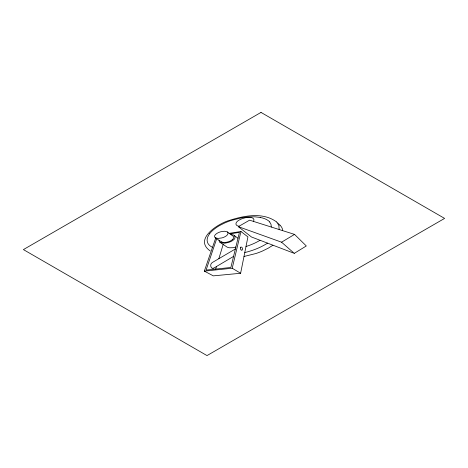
<?xml version="1.0" encoding="UTF-8"?>
<svg xmlns="http://www.w3.org/2000/svg" width="468" height="468" viewBox="0 0 468 468"><rect width="100%" height="100%" fill="white"/><g stroke="black" fill="none" stroke-linecap="round" stroke-linejoin="round"><path stroke-width="0.7" d="M271.317 227.056L271.007 224.33L269.667 221.984M279.156 229.531L278.84 225.313L276.582 221.943L279.952 225.172M240.382 247.841L240.359 248.444A8.658 4.996 0 0 0 240.494 249.081L241.096 250.052L241.927 250.099M215.707 238.042L204.329 271.124L213.297 275.863L240.616 273.265L247.923 236.896L240.956 231.496L229.314 233.333M204.329 271.124L232.21 268.228L240.956 231.496M215.713 269.077L216.491 266.508M218.854 258.681L223.154 244.448M216.696 238.715L206.078 270.094L230.859 267.485L239.429 232.38L230.028 233.854M253.592 221.446C255.891 216.52 247.262 216.994 244.507 217.977A16.403 9.471 0 0 0 238.838 220.276C237.206 221.136 234.626 223.61 236.65 225.342A4.481 2.586 0 0 0 239.019 226.231M209.769 233.55C207.769 236.042 206.294 239.522 207.593 242.67A14.976 8.646 0 0 0 212.273 247.233L212.39 247.268M232.654 239.476L233.737 237.902L233.52 236.51L227.302 231.871L224.418 231.233L220.832 231.742A12.291 7.096 0 0 0 216.169 233.947C214.97 234.679 213.677 236.726 215.268 237.744L221.183 241.745M272.949 245.209L268.386 248.099L262.542 251A63.771 36.82 0 0 1 256.008 253.492L243.986 256.487M294.273 253.358L306.306 245.963L294.536 234.398L249.584 220.176L238.317 226.647L251.48 236.995L294.273 253.358L281.572 242.196L238.317 226.647M260.003 240.295L258.74 241.043A56.768 32.778 0 0 1 246.952 246.203L245.987 246.513M281.572 242.196L294.536 234.398M213.782 268.111L233.567 256.4M235.381 248.97L212.068 262.671L210.957 264.092A11.723 6.768 0 0 0 210.816 266.233L210.84 266.38A8.248 4.762 0 0 0 211.22 267.281L212.074 268.158M225.33 242.412L222.908 242.36L221.282 241.81M260.243 217.433L254.82 216.813L248.479 216.924A40.406 23.33 0 0 0 241.634 217.778L231.169 220.463A59.541 34.375 0 0 0 224.418 223.101L219.767 225.447A49.21 28.413 0 0 0 216.544 227.466L214.911 228.647A45.589 26.319 0 0 0 209.717 233.538M232.21 268.228L240.616 273.265M210.237 250.959C193.138 239.166 218.609 223.265 229.478 220.369C244.308 215.631 262.969 211.975 276.494 221.861M215.268 237.744L218.012 238.434L221.914 237.908A12.396 7.155 0 0 0 224.698 236.843L225.313 236.51A10.852 6.265 0 0 0 227.103 235.182L228.132 233.433L227.46 231.976M219.082 240.324A5.645 3.258 0 0 0 219.047 240.768L219.878 242.254L226.904 246.969A3.996 2.305 0 0 0 227.407 247.25L229.437 247.788L232.848 247.707A10.202 5.891 0 0 0 235.866 246.969M220.018 242.348A3.756 2.164 0 0 0 220.516 242.623L224.307 243.184A8.664 5.002 0 0 0 225.424 243.103L228.46 242.459A14.233 8.219 0 0 0 233.292 240.055C236.34 238.569 235.188 234.415 231.847 234.696A5.634 3.253 0 0 0 231.093 234.632M234.339 235.556L237.996 238.253M282.713 230.66L282.432 229.109A19.334 11.162 0 0 0 279.969 225.161M213.8 268.117A1.217 0.702 0 0 1 212.027 268.187M232.561 239.44A10.945 6.318 0 0 1 225.336 242.43M240.417 247.847A2.574 1.486 0 0 1 240.868 247.057L241.827 247.209L242.342 248.069A8.711 5.031 0 0 1 242.465 248.707L242.442 249.315A2.615 1.509 0 0 1 241.956 250.111M260.22 217.485A15.725 9.079 0 0 1 269.779 221.949M267.544 243.132A63.04 36.393 0 0 1 244.782 252.55M260.998 112.414L23.4 249.59L207.002 355.586L444.6 218.41L260.998 112.414"/></g></svg>
